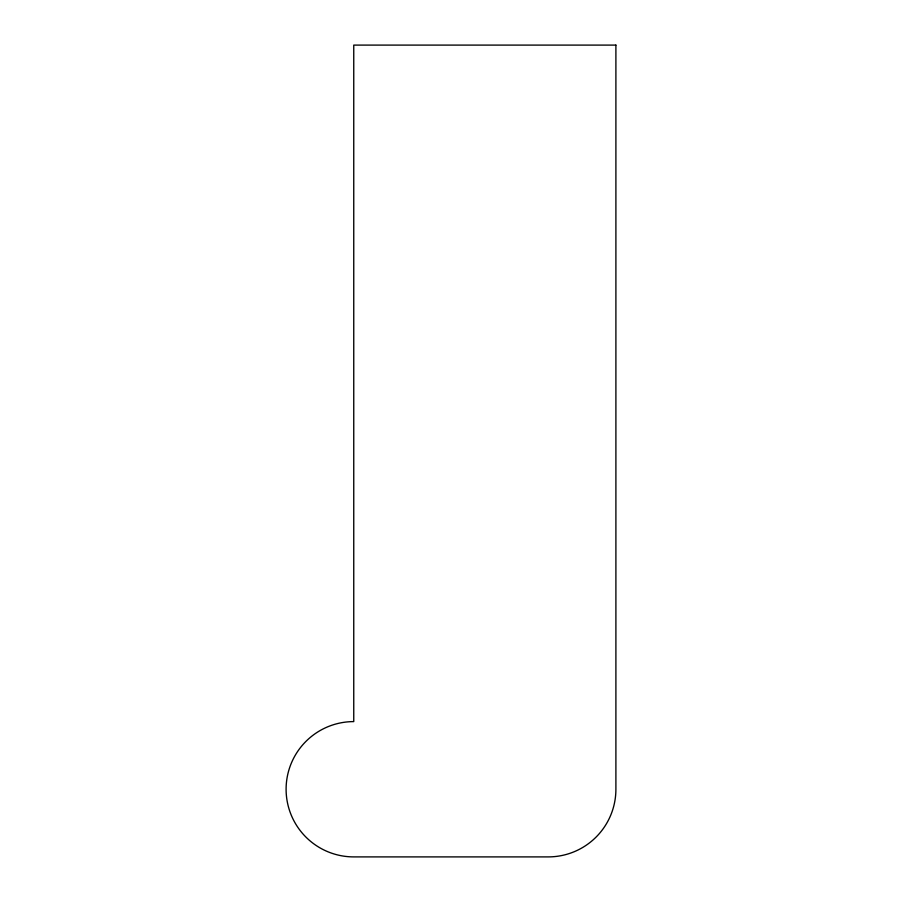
<?xml version="1.0" encoding="UTF-8"?>
<svg xmlns="http://www.w3.org/2000/svg" width="902" height="902" viewBox="0 0 902 902"><rect width="100%" height="100%" fill="white"/><g stroke="black" fill="none" stroke-linecap="round" stroke-linejoin="round"><path stroke-width="1.35" d="M615.897 45.1L353.753 45.1L353.753 721.6A67.65 67.65 0 0 0 286.103 789.25A67.65 67.65 0 0 0 353.753 856.9L548.247 856.9A67.65 67.65 0 0 0 615.897 789.25L615.897 45.1"/></g></svg>
